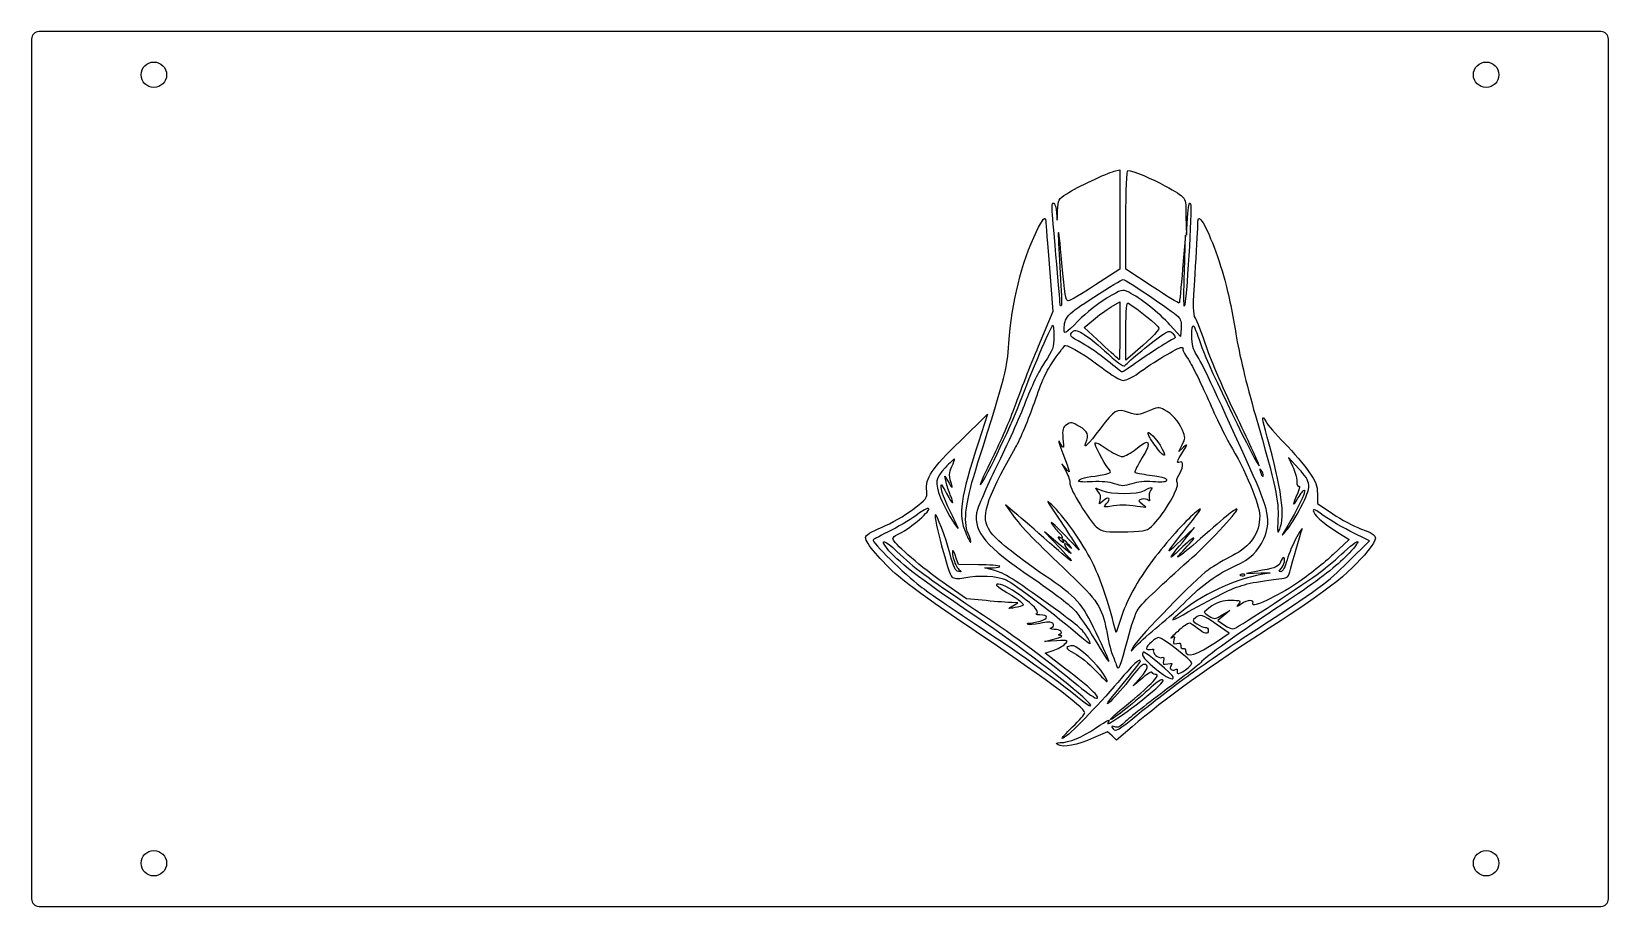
# Model space of a CAD drawing. Header units: millimetres. Extents: x -155 to 155, y -86 to 86.
import ezdxf

# ---------------------------------------------------------------- set-up
doc = ezdxf.new("R2010")
doc.units = ezdxf.units.MM

msp = doc.modelspace()

# ---------------------------------------------------------------- linework, layer by layer
at = {"color": 7, "linetype": 'Continuous', "lineweight": 25}
for p, q in [((-155, 84.5), (-155, -84.5)), ((153.5, 86), (-153.5, 86)), ((155, -84.5), (155, 84.5)), ((57.82, 58.52), (58.93, 58.8)), ((58.93, 58.8), (58.93, 39.28)), ((71.95, 49.61), (72.03, 45.96)), ((60.14, 39.26), (60.14, 48.98)), ((72.03, 45.96), (72.27, 49.4)), ((71.83, 45.96), (71.29, 39.36)), ((71.63, 38.89), (71.83, 45.96)), ((45.11, 39.49), (45.78, 30.99)), ((58.93, 39.28), (54.17, 36.19)), ((65.3, 35.87), (60.14, 39.26)), ((57.24, 31.85), (58.93, 32.86)), ((58.93, 32.86), (58.93, 27.17)), ((45.78, 30.99), (42.91, 24.11)), ((51.92, 27.81), (53.74, 29.33)), ((70.87, 26.06), (68.84, 28.3)), ((55.32, 24.66), (51.92, 27.81)), ((60.14, 21.41), (60.14, 27.13)), ((70.99, 27.68), (70.87, 26.06)), ((61.46, 22.51), (60.14, 21.41)), ((27.53, 5.5), (32.92, 10.76)), ((32.92, 10.76), (31.14, 5.29)), ((70.55, 3.47), (71.22, 4.78)), ((71.48, 4.28), (70.55, 3.47)), ((47.51, 1.04), (48.36, -0.49)), ((48.37, 0.03), (47.51, 1.04)), ((92.08, 2.26), (92.91, 0.55)), ((94.12, 0.06), (92.08, 2.26)), ((24.8, -2.6), (24.53, -1.38)), ((24.53, -1.38), (25.37, -2.8)), ((97.78, -4.86), (97.78, -6.79)), ((36.49, -7.05), (37.89, -9.05)), ((37.94, -8.26), (36.49, -7.05)), ((97.78, -6.79), (100.81, -8.82)), ((44.16, -12.36), (47.19, -15.55)), ((47.19, -14.95), (44.16, -12.36)), ((73.64, -11.5), (70.86, -14.13)), ((71.85, -13.67), (73.64, -11.5)), ((101.6, -12.33), (104.01, -13.86)), ((108, -14.11), (104.18, -12.2)), ((50.93, -15.95), (47.82, -12.71)), ((49.42, -13.52), (50.93, -15.95)), ((104.01, -13.86), (100.91, -16.78)), ((103.8, -18.28), (108, -14.11)), ((27.24, -18.78), (26.8, -17.5)), ((31.15, -18.82), (27.24, -18.78)), ((32.42, -19.45), (34.01, -19.42)), ((34.37, -19.97), (32.42, -19.45)), ((86.98, -19.92), (83.82, -20.54)), ((83.82, -20.54), (86.65, -20.42)), ((28.83, -25.51), (24.96, -22.86)), ((32.65, -25.88), (28.83, -25.51)), ((38.9, -26.3), (37.68, -26.27)), ((37.89, -26.91), (38.9, -26.3)), ((79.05, -28.69), (80.58, -27.79)), ((80.58, -27.79), (79.41, -28.78)), ((58.2, -32.13), (57.73, -30.31)), ((59.31, -28.83), (58.2, -32.13)), ((80.44, -32.27), (77.9, -30.48)), ((79.41, -28.78), (78.23, -29.77)), ((78.23, -29.77), (79.52, -30.69)), ((44.16, -33.92), (46.18, -33.38)), ((46.53, -33.78), (44.16, -33.92)), ((77.96, -33.95), (80.44, -32.27)), ((44.29, -36.22), (45.85, -35.68)), ((48.07, -39.14), (44.29, -36.22)), ((61.56, -42.64), (63.09, -40.91)), ((63.37, -41.11), (61.56, -42.64)), ((56.53, -51.64), (53.76, -52.88)), ((57.42, -52.48), (56.53, -51.64)), ((58.32, -53.32), (57.42, -52.48)), ((61.36, -50.7), (58.32, -53.32)), ((-153.5, -86), (153.5, -86))]:
    msp.add_line(p, q, dxfattribs=at)
for centre in [(-130.95, 77.5), (130.95, 77.5), (-130.95, -77.5), (130.95, -77.5)]:
    msp.add_circle(centre, 2.5, dxfattribs=at)
for centre, start, end in [((-153.5, 84.5), 90, 180), ((153.5, 84.5), 0, 90), ((-153.5, -84.5), 180, 270), ((153.5, -84.5), 270, 0)]:
    msp.add_arc(centre, 1.5, start, end, dxfattribs=at)
for points in [[(48.51, 54.12), (50.62, 55.46), (56.3, 58.14), (57.82, 58.52)], [(60.14, 48.98), (60.14, 54.94), (60.29, 58.71), (60.53, 58.71)], [(60.53, 58.71), (61.34, 58.71), (65.57, 56.95), (67.77, 55.7)], [(46.72, 50.71), (46.79, 52.97), (46.83, 53.06), (48.51, 54.12)], [(67.77, 55.7), (72.22, 53.18), (71.87, 53.69), (71.95, 49.61)], [(42.54, 46.68), (43.75, 49.21), (44.34, 49.86), (44.4, 48.72)], [(46.38, 42.11), (45.45, 52.68), (45.46, 52.23), (45.96, 52.23)], [(45.96, 52.23), (46.17, 52.23), (46.41, 51.37), (46.49, 50.31)], [(46.49, 50.31), (46.64, 48.41), (46.64, 48.41), (46.72, 50.71)], [(72.85, 52.11), (73.19, 51.39), (72.02, 32.42), (71.62, 32.01)], [(72.27, 49.4), (72.43, 51.76), (72.61, 52.61), (72.85, 52.11)], [(37.11, 24.77), (37.64, 32.58), (39.63, 40.58), (42.54, 46.68)], [(44.4, 48.72), (44.42, 48.31), (44.73, 44.16), (45.11, 39.49)], [(47.55, 40.5), (47.2, 44.62), (46.88, 47.23), (46.85, 46.3)], [(73.74, 38.27), (74.01, 42.5), (74.25, 46.77), (74.27, 47.77)], [(74.27, 47.77), (74.3, 49.35), (74.38, 49.5), (74.89, 48.98)], [(74.89, 48.98), (75.88, 47.98), (78.3, 41.85), (79.59, 37.11)], [(46.85, 46.3), (46.82, 45.37), (46.98, 41.85), (47.22, 38.47)], [(47.19, 32.44), (47.19, 32.75), (46.82, 37.11), (46.38, 42.11)], [(48.81, 33.05), (48.32, 33.02), (48.09, 34.36), (47.55, 40.5)], [(47.22, 38.47), (47.46, 35.09), (47.55, 32.22), (47.42, 32.1)], [(53.86, 33.8), (56.8, 35.71), (59.39, 37.26), (59.61, 37.26)], [(59.61, 37.26), (60.08, 37.26), (69.31, 31.04), (70.39, 30)], [(71.29, 39.36), (70.99, 35.73), (70.68, 32.7), (70.6, 32.62)], [(71.62, 32.01), (71.51, 31.9), (71.51, 34.99), (71.63, 38.89)], [(73.79, 29.65), (73.33, 30.44), (73.32, 31.82), (73.74, 38.27)], [(54.17, 36.19), (51.56, 34.49), (49.15, 33.08), (48.81, 33.05)], [(60.68, 34.74), (59.42, 35.35), (59.32, 35.32), (56.43, 33.62)], [(68.84, 28.3), (66.71, 30.65), (62.85, 33.7), (60.68, 34.74)], [(70.6, 32.62), (70.53, 32.55), (68.14, 34.01), (65.3, 35.87)], [(79.59, 37.11), (80.26, 34.63), (81.24, 29.88), (81.77, 26.54)], [(47.42, 32.1), (47.3, 31.97), (47.19, 32.12), (47.19, 32.44)], [(48.01, 27.45), (48.02, 29.86), (48.43, 30.31), (53.86, 33.8)], [(56.43, 33.62), (54.8, 32.65), (52.24, 30.62), (50.74, 29.1)], [(53.74, 29.33), (54.74, 30.16), (56.31, 31.3), (57.24, 31.85)], [(60.14, 27.13), (60.14, 31.59), (60.26, 32.8), (60.65, 32.57)], [(60.65, 32.57), (62.32, 31.63), (66.62, 28.12), (66.62, 27.69)], [(39.3, 13.06), (41.45, 18.78), (45.27, 27.79), (45.74, 28.25)], [(45.74, 28.25), (45.87, 28.39), (45.98, 27.41), (45.98, 26.1)], [(50.74, 29.1), (48.16, 26.5), (48, 26.41), (48.01, 27.45)], [(70.39, 30), (70.91, 29.5), (71.09, 28.83), (70.99, 27.68)], [(73.09, 26.21), (73.09, 27.5), (73.24, 28.35), (73.43, 28.14)], [(73.43, 28.14), (73.62, 27.93), (74.35, 26.02), (75.06, 23.91)], [(75.97, 23.99), (75.08, 26.59), (74.1, 29.14), (73.79, 29.65)], [(45.98, 26.1), (45.98, 23.92), (45.81, 23.44), (44.13, 20.94)], [(51.54, 24.73), (49.1, 26.04), (48.87, 26.35), (49.76, 27.1)], [(49.76, 27.1), (50.46, 27.68), (52.59, 26.29), (56.71, 22.55)], [(58.93, 27.17), (58.93, 24.04), (58.88, 21.49), (58.83, 21.49)], [(60.02, 20.38), (60.39, 20.97), (65.82, 25.41), (67.55, 26.53)], [(66.62, 27.69), (66.62, 27.2), (64.31, 24.89), (61.46, 22.51)], [(67.55, 26.53), (68.6, 27.21), (68.74, 27.22), (69.35, 26.61)], [(69.83, 25.81), (69.73, 25.73), (68.75, 25.15), (67.64, 24.51)], [(69.35, 26.61), (69.71, 26.25), (69.93, 25.89), (69.83, 25.81)], [(74.1, 22.36), (73.32, 23.55), (73.09, 24.41), (73.09, 26.21)], [(81.77, 26.54), (82.39, 22.64), (83.76, 16.92), (85.59, 10.54)], [(31.04, 1.25), (36.74, 19.39), (36.74, 19.36), (37.11, 24.77)], [(42.91, 24.11), (41.33, 20.33), (39.26, 15.05), (38.31, 12.37)], [(46.03, 21.48), (47.13, 23.04), (48.12, 24.31), (48.23, 24.31)], [(48.23, 24.31), (48.95, 24.31), (52.74, 22), (55.44, 19.9)], [(56.5, 21.29), (55.05, 22.49), (52.82, 24.04), (51.54, 24.73)], [(58.83, 21.49), (58.77, 21.5), (57.2, 22.93), (55.32, 24.66)], [(56.71, 22.55), (58.89, 20.58), (59.78, 19.99), (60.02, 20.38)], [(62.53, 18.82), (65.45, 20.96), (70.36, 23.91), (71.02, 23.91)], [(67.64, 24.51), (66.53, 23.88), (64.27, 22.39), (62.62, 21.21)], [(71.02, 23.91), (71.34, 23.91), (71.49, 23.79), (71.35, 23.65)], [(71.35, 23.65), (71.21, 23.51), (71.63, 22.65), (72.29, 21.73)], [(72.29, 21.73), (72.95, 20.81), (74.76, 17.18), (76.31, 13.66)], [(84.51, 0.24), (77.03, 16.69), (75, 21.01), (74.1, 22.36)], [(75.06, 23.91), (76.19, 20.5), (86.02, 0.28), (86.36, 0.63)], [(82.05, 10.01), (79.6, 15.09), (76.87, 21.38), (75.97, 23.99)], [(44.13, 20.94), (43.09, 19.38), (41.44, 15.96), (40.33, 13.06)], [(42.14, 13.02), (43.58, 17.28), (44.53, 19.33), (46.03, 21.48)], [(55.44, 19.9), (57.38, 18.4), (59.02, 17.43), (59.64, 17.43)], [(59.37, 19.07), (59.24, 19.09), (57.95, 20.08), (56.5, 21.29)], [(62.62, 21.21), (60.97, 20.02), (59.51, 19.06), (59.37, 19.07)], [(59.64, 17.43), (60.19, 17.43), (61.49, 18.06), (62.53, 18.82)], [(31.5, -3.02), (31.87, -3.39), (37.38, 7.99), (39.3, 13.06)], [(40.33, 13.06), (39.26, 10.23), (36.73, 4.58), (34.71, 0.5)], [(38.44, 4.22), (39.43, 5.97), (41.09, 9.93), (42.14, 13.02)], [(76.31, 13.66), (77.87, 10.13), (79.76, 6.22), (80.52, 4.96)], [(38.31, 12.37), (37.35, 9.7), (35.4, 5.18), (33.97, 2.32)], [(60.67, 11.13), (58.31, 11.93), (57.92, 11.7), (55.07, 7.92)], [(64.52, 11.37), (62.61, 10.55), (62.4, 10.54), (60.67, 11.13)], [(67.69, 11.64), (66.63, 12.18), (66.36, 12.16), (64.52, 11.37)], [(71.26, 7.61), (70.5, 9.42), (69.27, 10.82), (67.69, 11.64)], [(86.36, 0.63), (86.44, 0.7), (84.5, 4.92), (82.05, 10.01)], [(85.59, 10.54), (89.68, -3.68), (90.19, -6.05), (90.02, -9.82)], [(87.9, 6.29), (86.86, 9.98), (86.79, 10.97), (87.69, 9.27)], [(48.48, 8.7), (47.7, 8.15), (47.61, 7.8), (47.77, 5.97)], [(51.02, 8.35), (49.5, 9.25), (49.31, 9.28), (48.48, 8.7)], [(52.24, 5.13), (52.91, 6.72), (52.67, 7.37), (51.02, 8.35)], [(55.07, 7.92), (52.7, 4.77), (51.66, 3.74), (52.24, 5.13)], [(62.1, 3.92), (64.78, 6.2), (65.31, 5.48), (63.34, 2.24)], [(64.72, 6.4), (63.77, 8.2), (65.71, 6.62), (66.86, 4.66)], [(66.37, 3.96), (65.73, 4.8), (64.98, 5.9), (64.72, 6.4)], [(71.22, 4.78), (71.84, 5.98), (71.84, 6.22), (71.26, 7.61)], [(87.69, 9.27), (87.96, 8.75), (89.6, 6.87), (91.32, 5.09)], [(90.37, -11.84), (91.48, -9.25), (90.74, -3.8), (87.9, 6.29)], [(20.97, -4.36), (20.74, -1.72), (21.85, -0.04), (27.53, 5.5)], [(31.14, 5.29), (27.6, -5.65), (27.12, -9.03), (28.64, -12.55)], [(33.44, -12.26), (31.53, -9.42), (32.41, -6.5), (38.44, 4.22)], [(47.34, 4.89), (46.69, 5.97), (46.69, 5.96), (48.27, 1.65)], [(47.77, 5.97), (47.95, 3.96), (47.93, 3.92), (47.34, 4.89)], [(56.89, -0.15), (55.66, 1.33), (53.78, 4.91), (54.11, 5.12)], [(54.11, 5.12), (54.32, 5.24), (55.38, 4.7), (56.46, 3.91)], [(56.46, 3.91), (57.55, 3.11), (58.87, 2.46), (59.42, 2.46)], [(59.42, 2.46), (59.96, 2.46), (61.16, 3.11), (62.1, 3.92)], [(66.86, 4.66), (68.21, 2.36), (67.92, 1.95), (66.37, 3.96)], [(70.81, 1.37), (70.02, 1.07), (70.12, 1.44), (71.33, 3.38)], [(71.33, 3.38), (72.33, 4.98), (72.34, 5.04), (71.48, 4.28)], [(80.52, 4.96), (83.56, -0.09), (86.45, -6.99), (86.44, -9.2)], [(91.32, 5.09), (93.04, 3.31), (95.2, 0.78), (96.11, -0.54)], [(24.59, 0.25), (22.68, -1.82), (22.55, -2.65), (23.69, -5.64)], [(26.42, 1.93), (26.34, 2.01), (25.52, 1.25), (24.59, 0.25)], [(25.97, -3.47), (25.32, -1.36), (25.31, -0.71), (25.91, 0.48)], [(25.91, 0.48), (26.27, 1.2), (26.49, 1.85), (26.42, 1.93)], [(29.14, -12.68), (28.1, -10.2), (28.61, -6.46), (31.04, 1.25)], [(34.71, 0.5), (32.7, -3.58), (30.93, -7.69), (30.79, -8.63)], [(33.97, 2.32), (32.54, -0.54), (31.42, -2.95), (31.5, -3.02)], [(48.27, 1.65), (49.21, -0.91), (49.21, -0.95), (48.37, 0.03)], [(63.34, 2.24), (62.44, 0.76), (61.79, -0.53), (61.89, -0.64)], [(70.52, -1.22), (71.35, -0.03), (71.54, 1.65), (70.81, 1.37)], [(87.22, -13.73), (88.75, -10.36), (88.32, -8.16), (84.51, 0.24)], [(86.9, -0.5), (86.42, 0.32), (86.31, 0.05), (86.7, -0.96)], [(92.91, 0.55), (93.36, -0.38), (93.73, -1.71), (93.73, -2.4)], [(94.52, -7.52), (96.68, -3.35), (96.64, -2.67), (94.12, 0.06)], [(23.9, -4.01), (23.7, -2.68), (23.76, -2.73), (24.9, -4.82)], [(25.61, -5.11), (25.31, -4.4), (24.95, -3.27), (24.8, -2.6)], [(25.37, -2.8), (25.83, -3.58), (26.1, -3.88), (25.97, -3.47)], [(48.36, -0.49), (48.83, -1.33), (49.18, -2.42), (49.14, -2.91)], [(49.14, -2.91), (49.07, -3.84), (52.95, -10.18), (54.32, -11.36)], [(50.84, -2.37), (50.84, -1.98), (51.65, -1.73), (54.07, -1.38)], [(53.57, -2.51), (52.07, -2.61), (50.84, -2.55), (50.84, -2.37)], [(57.92, -2.91), (56.87, -2.54), (55.34, -2.4), (53.57, -2.51)], [(54.07, -1.38), (57.04, -0.96), (57.42, -0.79), (56.89, -0.15)], [(61.3, -2.89), (59.76, -3.41), (59.33, -3.42), (57.92, -2.91)], [(65.45, -2.51), (63.87, -2.36), (62.46, -2.5), (61.3, -2.89)], [(61.89, -0.64), (62, -0.74), (63.3, -1), (64.8, -1.21)], [(64.8, -1.21), (67.73, -1.63), (68.37, -1.86), (68.04, -2.38)], [(68.04, -2.38), (67.93, -2.57), (66.76, -2.63), (65.45, -2.51)], [(65.62, -10.85), (67.73, -8.72), (70.67, -3.58), (70.25, -2.78)], [(70.25, -2.78), (70.01, -2.34), (70.11, -1.81), (70.52, -1.22)], [(86.7, -0.96), (86.84, -1.32), (87.04, -1.54), (87.14, -1.43)], [(87.14, -1.43), (87.24, -1.33), (87.14, -0.91), (86.9, -0.5)], [(93.73, -2.4), (93.73, -3.18), (93.89, -3.56), (94.16, -3.39)], [(96.11, -0.54), (97.49, -2.53), (97.78, -3.26), (97.78, -4.86)], [(18.26, -7.95), (20.95, -5.93), (21.09, -5.74), (20.97, -4.36)], [(23.69, -5.64), (24.36, -7.4), (26.82, -11.7), (27.16, -11.7)], [(25.7, -8.57), (24.83, -6.84), (24.02, -4.79), (23.9, -4.01)], [(24.9, -4.82), (26.18, -7.17), (26.52, -7.31), (25.61, -5.11)], [(45.57, -7.05), (44.4, -5.96), (44.45, -6.1), (46.09, -8.47)], [(54.65, -4.38), (53.94, -3.6), (53.95, -3.6), (55.41, -4.21)], [(55.07, -6.11), (55.27, -5.46), (55.14, -4.93), (54.65, -4.38)], [(55.64, -6.28), (54.78, -7.04), (54.78, -7.04), (55.07, -6.11)], [(55.41, -4.21), (57.3, -5), (62.41, -5), (63.79, -4.22)], [(56.35, -6.79), (57.29, -5.75), (56.71, -5.32), (55.64, -6.28)], [(63.3, -5.94), (62.49, -6.15), (62.49, -6.18), (63.43, -6.9)], [(64.54, -6.14), (64.31, -5.91), (63.75, -5.82), (63.3, -5.94)], [(63.79, -4.22), (65.11, -3.46), (65.63, -3.46), (65, -4.21)], [(64.73, -5.69), (64.88, -6.28), (64.82, -6.43), (64.54, -6.14)], [(65, -4.21), (64.73, -4.55), (64.6, -5.21), (64.73, -5.69)], [(95.24, -4.17), (95.52, -4.45), (93.66, -8.37), (91.94, -11.14)], [(93.92, -4.69), (92.81, -7.28), (92.82, -7.53), (93.96, -5.72)], [(94.16, -3.39), (94.39, -3.25), (94.28, -3.83), (93.92, -4.69)], [(93.96, -5.72), (94.56, -4.76), (95.13, -4.07), (95.24, -4.17)], [(12.19, -11.44), (13.97, -10.7), (16.7, -9.13), (18.26, -7.95)], [(19.24, -8.89), (18.33, -9.61), (16.01, -11.01), (14.08, -12)], [(15.76, -12.63), (17.78, -11.65), (22, -7.96), (21.35, -7.74)], [(21.35, -7.74), (21.1, -7.66), (20.15, -8.18), (19.24, -8.89)], [(22.65, -9), (22.26, -9.38), (25.31, -20.79), (25.91, -21.23)], [(25.57, -16.76), (24.67, -13.37), (22.92, -8.73), (22.65, -9)], [(27.16, -11.7), (27.23, -11.7), (26.57, -10.29), (25.7, -8.57)], [(30.79, -8.63), (30.22, -12.45), (32.6, -15.23), (41.73, -21.41)], [(37.89, -9.05), (39.42, -11.21), (42.66, -14.56), (49.07, -20.6)], [(44, -13.53), (41.46, -11.3), (38.73, -8.93), (37.94, -8.26)], [(53.45, -18.15), (51.63, -14.52), (47.82, -9.16), (45.57, -7.05)], [(46.09, -8.47), (47.09, -9.91), (48.58, -12.19), (49.42, -13.52)], [(56.99, -7.34), (55.71, -7.55), (55.69, -7.52), (56.35, -6.79)], [(62.37, -7.36), (60.12, -7.04), (58.96, -7.03), (56.99, -7.34)], [(63.43, -6.9), (64.39, -7.65), (64.39, -7.65), (62.37, -7.36)], [(73.99, -8.4), (72.29, -9.74), (68.75, -13.63), (65.91, -17.27)], [(72.26, -11.33), (75.07, -7.8), (75.35, -7.32), (73.99, -8.4)], [(72.49, -18.02), (76.04, -14.92), (81.98, -8.6), (81.99, -7.93)], [(81.99, -7.93), (82, -7.48), (79.9, -9.16), (74.78, -13.69)], [(86.44, -9.2), (86.44, -12.67), (84.69, -15.2), (81.03, -17.04)], [(91.67, -12.11), (92.34, -11.33), (93.63, -9.27), (94.52, -7.52)], [(98.67, -8.93), (97.59, -8.08), (96.97, -7.79), (96.97, -8.15)], [(96.97, -8.15), (96.97, -8.93), (98.72, -10.51), (101.6, -12.33)], [(104.18, -12.2), (102.09, -11.14), (99.6, -9.68), (98.67, -8.93)], [(100.81, -8.82), (102.49, -9.94), (104.94, -11.25), (106.27, -11.73)], [(8.95, -13.45), (8.95, -13.01), (10.02, -12.35), (12.19, -11.44)], [(14.08, -12), (12.15, -12.99), (10.5, -13.87), (10.42, -13.96)], [(43.96, -20.79), (38.18, -16.81), (34.5, -13.83), (33.44, -12.26)], [(47.82, -12.71), (46.11, -10.93), (45.08, -10.04), (45.53, -10.73)], [(45.53, -10.73), (45.98, -11.41), (46.63, -12.21), (46.97, -12.5)], [(54.32, -11.36), (55.45, -12.34), (56.32, -12.48), (60.49, -12.34)], [(60.49, -12.34), (64.18, -12.22), (64.3, -12.18), (65.62, -10.85)], [(70.86, -14.13), (67.66, -17.16), (67.73, -17.02), (72.26, -11.33)], [(90.02, -9.82), (89.89, -12.6), (89.94, -12.85), (90.37, -11.84)], [(91.94, -11.14), (90.58, -13.33), (90.55, -13.41), (91.67, -12.11)], [(92.52, -19.67), (92.92, -18.1), (94.25, -13.49), (94.79, -11.82)], [(94.79, -11.82), (94.91, -11.42), (94.44, -12.1), (93.74, -13.32)], [(106.27, -11.73), (109.57, -12.93), (109.76, -13.26), (108.35, -15.21)], [(15.43, -21.1), (11.95, -18.05), (8.95, -14.52), (8.95, -13.45)], [(10.42, -13.96), (10.09, -14.27), (16.75, -20.78), (19.68, -23.02)], [(13.18, -15.63), (11.62, -13.61), (12.73, -13.94), (15.12, -16.2)], [(14.58, -14.2), (14.12, -13.54), (14.24, -13.37), (15.76, -12.63)], [(24.96, -22.86), (21.1, -20.23), (15.56, -15.6), (14.58, -14.2)], [(26.8, -17.5), (26.12, -15.52), (25.77, -15.48), (26.2, -17.44)], [(28.64, -12.55), (29.11, -13.66), (29.57, -14.49), (29.65, -14.41)], [(29.65, -14.41), (29.74, -14.32), (29.51, -13.54), (29.14, -12.68)], [(47.19, -15.55), (50.83, -19.37), (50.13, -18.93), (44, -13.53)], [(47.19, -13.52), (46.54, -13.12), (46.73, -13.58), (47.47, -14.18)], [(46.97, -12.5), (47.66, -13.07), (47.84, -13.93), (47.19, -13.52)], [(49.12, -16.32), (49.73, -16.99), (48.86, -16.37), (47.19, -14.95)], [(47.86, -14.23), (47.34, -13.38), (47.81, -13.67), (48.84, -14.84)], [(47.47, -14.18), (47.94, -14.56), (48.06, -14.58), (47.86, -14.23)], [(48.91, -15.18), (47.64, -14.11), (47.78, -14.85), (49.12, -16.32)], [(48.84, -14.84), (49.73, -15.84), (49.73, -15.87), (48.91, -15.18)], [(70.8, -15.76), (68.14, -18.35), (68.37, -17.89), (71.85, -13.67)], [(74.78, -13.69), (70.34, -17.61), (68.99, -18.49), (71.79, -15.63)], [(71.79, -15.63), (74.57, -12.81), (73.73, -12.91), (70.8, -15.76)], [(81.74, -18.98), (84.62, -17.66), (86.07, -16.27), (87.22, -13.73)], [(108.35, -15.21), (105, -19.83), (100.33, -23.58), (88.27, -31.31)], [(93.74, -13.32), (93.04, -14.55), (92.18, -16.59), (91.82, -17.87)], [(103.06, -16.27), (106.78, -12.83), (106.52, -14.17), (102.78, -17.78)], [(29.15, -27.99), (19.78, -21.68), (15.02, -17.98), (13.18, -15.63)], [(15.12, -16.2), (18.76, -19.64), (20.45, -20.89), (30.47, -27.61)], [(27.2, -20.14), (26.61, -20.03), (26.23, -19.24), (25.57, -16.76)], [(26.2, -17.44), (26.42, -18.4), (26.9, -19.43), (27.28, -19.73)], [(57.73, -30.31), (56.4, -25.19), (55.04, -21.3), (53.45, -18.15)], [(65.91, -17.27), (62.97, -21.03), (60.45, -25.45), (59.31, -28.83)], [(62.52, -27.56), (63.44, -26.28), (67.4, -22.49), (72.49, -18.02)], [(81.03, -17.04), (79.67, -17.72), (77.54, -18.99), (76.29, -19.86)], [(83.01, -33.35), (99.17, -22.78), (99.53, -22.52), (103.8, -18.28)], [(90.51, -18.33), (90.2, -19.15), (89.65, -19.39), (86.98, -19.92)], [(91.09, -17.37), (90.97, -17.37), (90.71, -17.8), (90.51, -18.33)], [(91.82, -17.87), (91.42, -19.3), (90.95, -20.2), (90.6, -20.2)], [(90.67, -19.56), (91.26, -18.97), (91.57, -17.37), (91.09, -17.37)], [(102.78, -17.78), (100.54, -19.93), (96.78, -22.73), (91.04, -26.51)], [(100.91, -16.78), (99.21, -18.39), (96.03, -20.91), (93.85, -22.38)], [(98.3, -20.31), (99.59, -19.32), (101.73, -17.5), (103.06, -16.27)], [(28.98, -30.83), (23.31, -27.04), (17.21, -22.65), (15.43, -21.1)], [(25.91, -21.23), (26.35, -21.56), (27.12, -21.6), (28.28, -21.38)], [(27.28, -19.73), (27.92, -20.23), (27.92, -20.26), (27.2, -20.14)], [(28.28, -21.38), (31.32, -20.79), (34.73, -20.97), (36.61, -21.82)], [(35.33, -19.13), (35.18, -18.98), (33.3, -18.84), (31.15, -18.82)], [(34.01, -19.42), (34.88, -19.4), (35.47, -19.27), (35.33, -19.13)], [(45.37, -26.9), (37.82, -21.46), (36.26, -20.48), (34.37, -19.97)], [(41.73, -21.41), (45.35, -23.87), (49.03, -26.65), (49.9, -27.6)], [(54.3, -32.23), (51.38, -26.15), (50.75, -25.46), (43.96, -20.79)], [(49.07, -20.6), (54.45, -25.68), (55.55, -27.35), (56.29, -31.64)], [(76.29, -19.86), (73.9, -21.53), (62.82, -32.91), (61.58, -34.97)], [(88.27, -20.48), (81.79, -21.41), (74.76, -24.69), (69.86, -29.06)], [(72.08, -25.87), (74.92, -22.94), (78.25, -20.56), (81.74, -18.98)], [(79.76, -24.18), (82.84, -22.7), (84.44, -22.31), (90.18, -21.6)], [(81.44, -31.37), (82.47, -30.97), (95.78, -22.24), (98.3, -20.31)], [(82.73, -20.73), (82.41, -20.86), (82.5, -20.96), (82.97, -20.98)], [(83.5, -20.77), (83.37, -20.63), (83.02, -20.62), (82.73, -20.73)], [(82.97, -20.98), (83.4, -21), (83.64, -20.9), (83.5, -20.77)], [(86.65, -20.42), (88.21, -20.36), (88.94, -20.38), (88.27, -20.48)], [(90.6, -20.2), (90.14, -20.2), (90.15, -20.08), (90.67, -19.56)], [(90.18, -21.6), (92.03, -21.38), (92.11, -21.31), (92.52, -19.67)], [(19.68, -23.02), (21.35, -24.3), (26.17, -27.61), (30.4, -30.38)], [(35.06, -22.63), (34.25, -22.63), (34.6, -22.97), (36.76, -24.26)], [(42.67, -28.35), (43.64, -27.73), (36.85, -22.63), (35.06, -22.63)], [(36.61, -21.82), (38.2, -22.55), (46.63, -28.93), (51.1, -32.8)], [(36.76, -24.26), (39.28, -25.78), (40.2, -26.54), (39.85, -26.86)], [(72.45, -28.04), (74.65, -26.79), (77.95, -25.05), (79.76, -24.18)], [(93.85, -22.38), (89.73, -25.16), (84.7, -27.49), (85.1, -26.43)], [(30.47, -27.61), (39.68, -33.78), (44.09, -37.04), (50.72, -42.58)], [(37.68, -26.27), (37.02, -26.26), (34.75, -26.08), (32.65, -25.88)], [(38.29, -27.25), (36.89, -27.51), (36.88, -27.51), (37.89, -26.91)], [(39.85, -26.86), (39.77, -26.93), (39.07, -27.1), (38.29, -27.25)], [(52.58, -33.1), (51.75, -31.66), (50.51, -30.6), (45.37, -26.9)], [(49.9, -27.6), (50.77, -28.54), (52.66, -31.27), (54.08, -33.64)], [(60.5, -33.43), (61.18, -30.8), (62.09, -28.16), (62.52, -27.56)], [(66.62, -30.81), (68.29, -29.47), (70.75, -27.24), (72.08, -25.87)], [(91.04, -26.51), (82.42, -32.2), (75.42, -37.19), (74.91, -38)], [(77.06, -26.93), (76.21, -27.52), (75.52, -28.06), (75.52, -28.14)], [(80.75, -25.87), (79.08, -25.87), (78.25, -26.11), (77.06, -26.93)], [(82.35, -26.55), (82.86, -25.92), (82.73, -25.87), (80.75, -25.87)], [(82.79, -26.55), (81.85, -27.2), (81.83, -27.2), (82.35, -26.55)], [(85.1, -26.43), (85.41, -25.63), (84.02, -25.71), (82.79, -26.55)], [(52.05, -47.93), (52.05, -46.9), (43.19, -40.34), (28.98, -30.83)], [(51.65, -44.79), (47.27, -40.87), (38.11, -34.03), (29.15, -27.99)], [(30.4, -30.38), (38.44, -35.65), (46.51, -41.4), (50.63, -44.81)], [(40.83, -30.56), (40.69, -30.43), (40.84, -30.32), (41.16, -30.31)], [(43.19, -30.35), (42.02, -30.6), (40.96, -30.69), (40.83, -30.56)], [(41.16, -30.31), (41.47, -30.31), (42.42, -30.12), (43.26, -29.89)], [(43.22, -28.69), (42.49, -28.69), (42.31, -28.58), (42.67, -28.35)], [(45.74, -30.32), (45.44, -30.02), (44.69, -30.02), (43.19, -30.35)], [(43.26, -29.89), (44.95, -29.42), (44.93, -28.7), (43.22, -28.69)], [(45.57, -31.14), (46, -30.87), (46.05, -30.63), (45.74, -30.32)], [(62.21, -34.72), (62.97, -33.91), (64.95, -32.15), (66.62, -30.81)], [(69.86, -29.06), (68.72, -30.07), (69.23, -29.87), (72.45, -28.04)], [(72.56, -30.32), (72.29, -30.32), (71.26, -31.07), (70.26, -31.98)], [(74.23, -31.33), (73.57, -30.77), (72.82, -30.32), (72.56, -30.32)], [(73.79, -29.27), (73.12, -29.78), (73.14, -29.85), (74.08, -30.47)], [(77.9, -30.48), (75.14, -28.54), (74.86, -28.46), (73.79, -29.27)], [(74.08, -30.47), (74.64, -30.83), (75.37, -31.13), (75.71, -31.13)], [(75.52, -28.14), (75.52, -28.21), (75.97, -28.57), (76.52, -28.93)], [(76.52, -28.93), (77.46, -29.55), (77.61, -29.53), (79.05, -28.69)], [(79.52, -30.69), (80.23, -31.19), (81.09, -31.5), (81.44, -31.37)], [(46.06, -31.52), (45.22, -31.52), (45.11, -31.43), (45.57, -31.14)], [(47.1, -32.48), (47.91, -32.15), (47.24, -31.53), (46.06, -31.52)], [(46.18, -33.38), (47.3, -33.08), (47.84, -32.8), (47.4, -32.76)], [(48.15, -34.4), (48.88, -33.66), (48.84, -33.65), (46.53, -33.78)], [(47.4, -32.76), (46.94, -32.72), (46.81, -32.59), (47.1, -32.48)], [(51.1, -32.8), (52.1, -33.66), (53, -34.36), (53.11, -34.36)], [(53.11, -34.36), (53.22, -34.36), (52.98, -33.79), (52.58, -33.1)], [(54.08, -33.64), (55.51, -36.02), (56.73, -37.91), (56.8, -37.84)], [(56.8, -37.84), (56.87, -37.77), (55.75, -35.24), (54.3, -32.23)], [(56.29, -31.64), (56.62, -33.5), (57.13, -35.65), (57.44, -36.41)], [(58.29, -38.61), (58.71, -39.79), (59.04, -39.03), (60.5, -33.43)], [(88.27, -31.31), (77.03, -38.52), (67.66, -45.27), (61.36, -50.7)], [(66.6, -33.15), (65.97, -33.15), (64.19, -34.73), (64.19, -35.29)], [(73.09, -38.12), (73.09, -37.59), (67.29, -33.15), (66.6, -33.15)], [(70.26, -31.98), (69.26, -32.9), (68.74, -33.43), (69.12, -33.17)], [(69.12, -33.17), (69.7, -32.76), (69.76, -32.82), (69.56, -33.59)], [(69.56, -33.59), (69.36, -34.34), (69.46, -34.46), (70.14, -34.28)], [(71.07, -41.56), (73.63, -39.66), (79, -35.97), (83.01, -33.35)], [(71.88, -35.75), (71.88, -37.24), (74.07, -36.59), (77.96, -33.95)], [(76.33, -31.73), (76.33, -32.62), (75.6, -32.48), (74.23, -31.33)], [(75.71, -31.13), (76.05, -31.13), (76.33, -31.4), (76.33, -31.73)], [(45.85, -35.68), (46.7, -35.39), (47.74, -34.81), (48.15, -34.4)], [(49.88, -34.77), (48.07, -34.77), (48.1, -35.3), (49.97, -36.23)], [(55.75, -40.32), (54.65, -38.55), (50.66, -34.77), (49.88, -34.77)], [(49.97, -36.23), (51.05, -36.77), (52.92, -38.26), (54.12, -39.55)], [(57.44, -36.41), (57.75, -37.18), (58.13, -38.17), (58.29, -38.61)], [(62.98, -37.85), (62.98, -37.01), (61.76, -38.17), (57.82, -42.76)], [(61.58, -34.97), (60.9, -36.1), (60.94, -36.08), (62.21, -34.72)], [(63.64, -35.98), (63.5, -35.98), (63.38, -36.25), (63.38, -36.57)], [(63.38, -36.57), (63.38, -36.89), (64.52, -38.08), (65.9, -39.2)], [(69.45, -40.88), (69.45, -40.51), (64.09, -35.98), (63.64, -35.98)], [(64.19, -35.29), (64.19, -35.5), (64.55, -35.58), (65, -35.46)], [(65, -35.46), (65.45, -35.34), (65.71, -35.41), (65.58, -35.62)], [(65.58, -35.62), (65.25, -36.15), (66.54, -37.31), (67.19, -37.06)], [(67.19, -37.06), (67.58, -36.91), (67.68, -37.09), (67.52, -37.69)], [(70.14, -34.28), (70.73, -34.12), (70.95, -34.25), (70.91, -34.72)], [(70.91, -34.72), (70.89, -35.08), (71.09, -35.33), (71.37, -35.27)], [(71.37, -35.27), (71.65, -35.22), (71.88, -35.43), (71.88, -35.75)], [(54.49, -45.08), (55.01, -44.76), (53.34, -43.21), (48.07, -39.14)], [(54.12, -39.55), (55.32, -40.83), (56.37, -41.84), (56.45, -41.78)], [(59.07, -42.81), (61.22, -40.22), (62.98, -37.99), (62.98, -37.85)], [(63.61, -38.41), (63.32, -38.41), (62.17, -39.64), (61.04, -41.14)], [(63.09, -40.91), (64.56, -39.26), (64.74, -38.41), (63.61, -38.41)], [(65.33, -40.01), (65.25, -39.78), (64.37, -40.27), (63.37, -41.11)], [(66.13, -40.43), (65.77, -40.43), (65.41, -40.24), (65.33, -40.01)], [(65.9, -39.2), (68.3, -41.14), (69.45, -41.68), (69.45, -40.88)], [(67.52, -37.69), (67.33, -38.41), (67.45, -38.5), (68.38, -38.32)], [(74.91, -38), (74.76, -38.26), (71.51, -40.79), (67.69, -43.65)], [(68.38, -38.32), (69.22, -38.16), (69.36, -38.23), (69.03, -38.63)], [(69.03, -38.63), (68.53, -39.23), (69.18, -39.84), (69.87, -39.42)], [(69.87, -39.42), (70.09, -39.27), (70.25, -39.31), (70.22, -39.49)], [(70.22, -39.49), (70.03, -40.57), (70.63, -40.46), (72.38, -39.08)], [(72.38, -39.08), (72.77, -38.77), (73.09, -38.34), (73.09, -38.12)], [(57.82, -42.76), (53.46, -47.83), (48.32, -52.98), (47.61, -52.98)], [(50.72, -42.58), (52.55, -44.1), (54.25, -45.23), (54.49, -45.08)], [(56.45, -41.78), (56.53, -41.73), (56.21, -41.07), (55.75, -40.32)], [(57.08, -45.69), (55.84, -46.87), (56.55, -45.85), (59.07, -42.81)], [(56.94, -49.94), (60.99, -47.56), (67.92, -41.98), (67.43, -41.49)], [(61.04, -41.14), (59.92, -42.64), (58.14, -44.69), (57.08, -45.69)], [(65.11, -42.91), (62.25, -45.56), (57.32, -49.48), (57.1, -49.26)], [(60.24, -46.4), (64.44, -43.06), (67.03, -40.43), (66.13, -40.43)], [(62.31, -48.38), (64.57, -46.52), (68.51, -43.46), (71.07, -41.56)], [(67.43, -41.49), (67.19, -41.25), (66.32, -41.79), (65.11, -42.91)], [(50.63, -44.81), (53.49, -47.17), (54.29, -47.16), (51.65, -44.79)], [(57.1, -49.26), (56.99, -49.15), (58.41, -47.87), (60.24, -46.4)], [(67.69, -43.65), (63.87, -46.5), (60.31, -49.31), (59.77, -49.9)], [(49.65, -50.69), (50.97, -49.43), (52.05, -48.19), (52.05, -47.93)], [(54.17, -50.96), (56.75, -49.23), (57.12, -49.06), (56.67, -49.8)], [(57.66, -51.09), (58.14, -51.67), (58.64, -51.38), (62.31, -48.38)], [(47.24, -53.79), (48.92, -53.78), (51.54, -52.71), (54.17, -50.96)], [(47.61, -52.98), (47.42, -52.98), (48.33, -51.95), (49.65, -50.69)], [(56.67, -49.8), (56.47, -50.12), (56.56, -50.16), (56.94, -49.94)], [(57.95, -50.7), (57.22, -50.47), (57.18, -50.51), (57.66, -51.09)], [(59.77, -49.9), (59.06, -50.66), (58.55, -50.89), (57.95, -50.7)], [(46.79, -54.21), (46.31, -53.88), (46.4, -53.8), (47.24, -53.79)], [(53.76, -52.88), (50.66, -54.27), (47.71, -54.83), (46.79, -54.21)]]:
    msp.add_open_spline(points, degree=3, dxfattribs=at)

doc.saveas('drawing.dxf')
